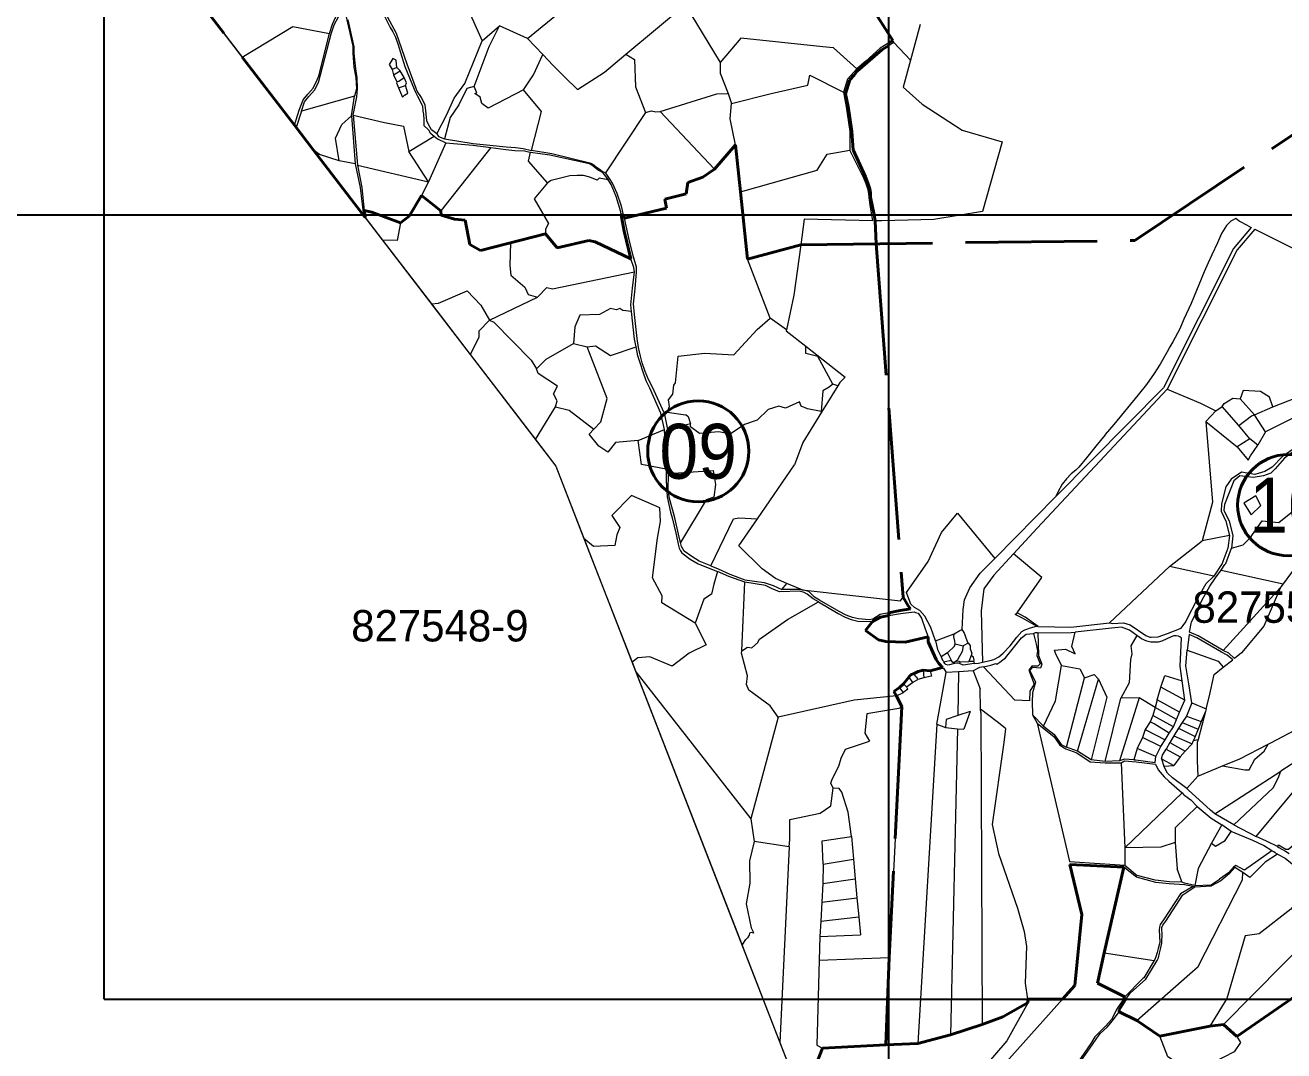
# Model space of a CAD drawing. Header units: metres. Extents: x 548568 to 557107, y 1817749 to 1829427.
# Drawn here: x 549899 to 551503, y 1823934 to 1825242 of the extents above; entities that cross this region are included whole.
import ezdxf
from ezdxf.enums import TextEntityAlignment as Align

# ---------------------------------------------------------------- set-up
doc = ezdxf.new("R2010")
doc.units = ezdxf.units.M
doc.header["$LTSCALE"] = 28
doc.linetypes.add('LONG_DASHED', pattern=[7.5, 6, -1.5])
for name, color, linetype, lineweight in [('10', 7, 'Continuous', 13), ('23', 7, 'Continuous', 13), ('31', 7, 'Continuous', 13), ('32', 7, 'Continuous', 13), ('34', 7, 'LONG_DASHED', 40), ('46', 7, 'Continuous', 13), ('54', 7, 'Continuous', 25), ('63', 7, 'Continuous', 40)]:
    doc.layers.add(name, color=color, linetype=linetype, lineweight=lineweight)
doc.layers.add('55', color=7, linetype='Continuous')

msp = doc.modelspace()

# ---------------------------------------------------------------- linework, layer by layer
at = {"layer": '10'}
for p, q in [((550050.08, 1825365.15), (550175.79, 1825201.13)), ((550664.77, 1825205.1), (550740.36, 1825267.8)), ((550740.36, 1825267.8), (550784.88, 1825194.47)), ((551005.01, 1825222.48), (550975.85, 1825268.41)), ((551005.01, 1825222.48), (550975.85, 1825268.41)), ((551039.74, 1825242.62), (551027.41, 1825197.38)), ((550539.27, 1825224.92), (550503.58, 1825241.18)), ((550559.11, 1825204.44), (550539.27, 1825224.92)), ((551006.24, 1825219.84), (551027.41, 1825197.38)), ((551027.41, 1825197.38), (551018.06, 1825163.06)), ((550372.77, 1825187.89), (550366.73, 1825185.45)), ((550366.73, 1825185.45), (550368.69, 1825178.45)), ((550368.69, 1825178.45), (550377.26, 1825183.67)), ((550368.69, 1825178.45), (550372.96, 1825169.59)), ((550377.26, 1825183.67), (550372.77, 1825187.89)), ((550382.27, 1825175.36), (550377.26, 1825183.67)), ((550375.05, 1825162), (550383.93, 1825165.17)), ((550474.97, 1825155.77), (550471.35, 1825163.6)), ((551018.06, 1825163.06), (551042.63, 1825141.35)), ((550319, 1825151.23), (550251.35, 1825132.34)), ((550795.32, 1825154.95), (550799.34, 1825142.08)), ((550689.61, 1825130.44), (550638.98, 1825053.82)), ((550708.5, 1825132.05), (550777.55, 1825058.25)), ((551042.63, 1825141.35), (551093.23, 1825108.08)), ((550244.48, 1825111.53), (550266.85, 1825082.35)), ((551093.23, 1825108.08), (551144.37, 1825093.31)), ((550274.11, 1825077.06), (550266.85, 1825082.35)), ((550266.85, 1825082.35), (550330.68, 1824999.08)), ((550435.41, 1825092.08), (550413.19, 1825042.13)), ((550777.55, 1825058.25), (550804.72, 1825089.36)), ((550777.55, 1825058.25), (550804.72, 1825089.36)), ((550804.72, 1825089.36), (550810.92, 1825029.32)), ((550804.72, 1825089.36), (550810.92, 1825029.32)), ((551144.37, 1825093.31), (551119.38, 1825004.28)), ((550299.43, 1825069.15), (550274.11, 1825077.06)), ((550319.85, 1825065.26), (550299.43, 1825069.15)), ((550322.81, 1825063.6), (550413.19, 1825042.13)), ((550413.19, 1825042.13), (550404.35, 1825024.87)), ((550429.05, 1825005.26), (550404.35, 1825024.87)), ((550819.78, 1824943.66), (550810.92, 1825029.32)), ((550819.78, 1824943.66), (550810.92, 1825029.32)), ((551119.38, 1825004.28), (551057.42, 1824994.1)), ((550332.53, 1824996.66), (550354.52, 1824967.97)), ((550990.83, 1824992.25), (550982.56, 1824992.43)), ((551057.42, 1824994.1), (550990.83, 1824992.25)), ((551457.96, 1824986.01), (551461.73, 1824984.14)), ((550517.87, 1824964.75), (550562.17, 1824975.72)), ((550517.87, 1824964.75), (550562.17, 1824975.72)), ((550354.52, 1824967.97), (550416.99, 1824886.47)), ((550887.71, 1824962.03), (550819.78, 1824943.66)), ((550887.71, 1824962.03), (550819.78, 1824943.66)), ((550887.71, 1824962.03), (550878.84, 1824897.73)), ((550848.63, 1824868.31), (550819.78, 1824943.66)), ((550490.98, 1824865.75), (550552.16, 1824895.1)), ((550416.99, 1824886.47), (550466.44, 1824821.97)), ((550869.43, 1824853.31), (550848.63, 1824868.31)), ((550869.22, 1824852.31), (550894.09, 1824832.77)), ((550598.05, 1824836.18), (550615.5, 1824832)), ((550894.09, 1824832.77), (550944.28, 1824793.34)), ((551358.04, 1824831.62), (551354.61, 1824825.55)), ((550466.44, 1824821.97), (550549.47, 1824713.64)), ((550934.88, 1824782.3), (550914.12, 1824748.45)), ((550934.88, 1824782.3), (550928.39, 1824784.32)), ((551466.02, 1824745.08), (551447.76, 1824765.61)), ((551489.57, 1824755.53), (551518.81, 1824766.78)), ((550549.47, 1824713.64), (550575.16, 1824755.39)), ((550713.59, 1824747.57), (550717.37, 1824748.69)), ((550913.65, 1824749.39), (550914.12, 1824748.45)), ((551416.68, 1824750.04), (551404.18, 1824736.47)), ((551416.68, 1824750.04), (551424.82, 1824755.95)), ((551445.98, 1824731.65), (551424.82, 1824755.95)), ((551524.33, 1824745.38), (551480.06, 1824723.46)), ((550747.15, 1824733.82), (550717.77, 1824726.53)), ((551404.18, 1824736.47), (551443.89, 1824704.2)), ((551460.25, 1824714.51), (551445.98, 1824731.65)), ((550549.47, 1824713.64), (550575.39, 1824679.83)), ((551460.25, 1824714.51), (551443.89, 1824704.2)), ((551470.32, 1824706.65), (551460.25, 1824714.51)), ((551480.06, 1824723.46), (551470.32, 1824706.65)), ((550575.39, 1824679.83), (550611.25, 1824587.56)), ((550832.47, 1824612.6), (550879.55, 1824681.48)), ((551232.26, 1824669.84), (551226.2, 1824663.66)), ((551238.21, 1824674.6), (551232.26, 1824669.84)), ((551221, 1824656.63), (551215.5, 1824646.46)), ((551226.2, 1824663.66), (551221, 1824656.63)), ((551215.5, 1824646.46), (551212.98, 1824640.87)), ((551067.16, 1824595.3), (551087.33, 1824619.74)), ((551087.33, 1824619.74), (551135.11, 1824562.04)), ((550611.25, 1824587.56), (550672.6, 1824429.69)), ((551357.65, 1824551.69), (551399.44, 1824584.3)), ((551434.3, 1824591.46), (551399.44, 1824584.3)), ((551281.06, 1824480.15), (551357.65, 1824551.69)), ((551413.98, 1824539.26), (551357.65, 1824551.69)), ((550870, 1824530.29), (550855.38, 1824536.67)), ((551423.48, 1824546.93), (551502.54, 1824529.88)), ((550863.74, 1824522.64), (550870, 1824530.29)), ((550887.18, 1824522.79), (550870, 1824530.29)), ((551425.93, 1824444.79), (551499.12, 1824524.94)), ((551074.85, 1824441.85), (551079.58, 1824432.45)), ((551084.66, 1824453.24), (551094.58, 1824450.52)), ((551100.86, 1824453.85), (551094.58, 1824450.52)), ((550672.6, 1824429.69), (550677.31, 1824417.59)), ((551090.91, 1824430.31), (551090.01, 1824427.97)), ((551090.91, 1824430.31), (551101.86, 1824430.52)), ((551104.75, 1824438.22), (551101.86, 1824430.52)), ((551414.78, 1824414.24), (551426.15, 1824423.27)), ((551426.15, 1824423.27), (551438.22, 1824432.84)), ((550677.31, 1824417.59), (550824.14, 1824229.92)), ((551018.51, 1824402.36), (551025.3, 1824410.67)), ((551018.51, 1824402.36), (551025.3, 1824410.67)), ((551025.3, 1824410.67), (551029.96, 1824404.07)), ((551044.39, 1824409.98), (551037.02, 1824407.52)), ((551052.63, 1824418.95), (551043.52, 1824419.68)), ((551052.63, 1824418.95), (551043.52, 1824419.68)), ((551043.52, 1824419.68), (551044.39, 1824409.98)), ((551052.63, 1824418.95), (551068.49, 1824422.97)), ((551052.63, 1824418.95), (551068.49, 1824422.97)), ((551061.02, 1824350.82), (551072.85, 1824416.63)), ((551088.61, 1824417.7), (551087.75, 1824361.62)), ((551226.25, 1824321.44), (551249.45, 1824409.92)), ((551240.6, 1824316.43), (551267.16, 1824408.03)), ((551009.51, 1824386.93), (551018.79, 1824391.3)), ((551013.69, 1824397.53), (551018.51, 1824402.36)), ((551013.69, 1824397.53), (551018.51, 1824402.36)), ((551018.79, 1824391.3), (551013.69, 1824397.53)), ((551018.51, 1824402.36), (551022.33, 1824398.26)), ((551377.19, 1824381.43), (551346.47, 1824397.87)), ((551009.51, 1824386.93), (551016.39, 1824373.02)), ((551009.51, 1824386.93), (551016.39, 1824373.02)), ((551275.89, 1824303.01), (551295.44, 1824384.05)), ((551318.83, 1824384.15), (551294.09, 1824303.88)), ((551318.83, 1824384.15), (551295.44, 1824384.05)), ((551339.31, 1824372.15), (551318.83, 1824384.15)), ((551386.23, 1824377.8), (551404.39, 1824370.28)), ((551016.39, 1824373.02), (551012.73, 1824370.87)), ((551103.77, 1824366.87), (551087.75, 1824361.62)), ((551103.77, 1824366.87), (551095.55, 1824344.22)), ((551117.06, 1824365.58), (551116.98, 1824370.13)), ((551117.06, 1824365.58), (551118.91, 1823968.04)), ((551336.39, 1824361.66), (551332.83, 1824353.69)), ((551339.31, 1824372.15), (551336.39, 1824361.66)), ((551362.81, 1824347.56), (551336.39, 1824361.66)), ((551366.72, 1824356.77), (551339.31, 1824372.15)), ((551379.21, 1824361.13), (551398.2, 1824354.15)), ((551403.5, 1824366.9), (551394.1, 1824331.27)), ((551403.5, 1824366.9), (551398.2, 1824354.15)), ((551404.39, 1824370.28), (551403.5, 1824366.9)), ((551061.02, 1824350.82), (551036.94, 1823943.87)), ((551087.49, 1824345.02), (551095.55, 1824344.22)), ((551326.78, 1824343.81), (551352.17, 1824330.6)), ((551369.28, 1824345.55), (551390.24, 1824335.03)), ((551373.68, 1824352.8), (551394.08, 1824344.56)), ((550969.41, 1824339.19), (550975.3, 1824329.22)), ((551346.78, 1824322.13), (551323.29, 1824333.59)), ((551358.1, 1824327.37), (551377.64, 1824316.38)), ((551363.2, 1824335.97), (551386.52, 1824325.75)), ((551386.52, 1824325.75), (551388.16, 1824330.03)), ((551390.24, 1824335.03), (551388.16, 1824330.03)), ((551388.16, 1824330.03), (551394.1, 1824331.27)), ((551394.1, 1824331.27), (551393.08, 1824327.39)), ((551393.08, 1824327.39), (551393.08, 1824304.07)), ((551561.55, 1824331.28), (551499.64, 1824290.94)), ((551340.17, 1824309.73), (551316.42, 1824319.79)), ((551353.41, 1824318.77), (551371.16, 1824309.22)), ((551377.64, 1824316.38), (551371.16, 1824309.22)), ((551386.52, 1824325.75), (551377.64, 1824316.38)), ((551468.07, 1824207.48), (551557.19, 1824315.08)), ((551296.18, 1824301.36), (551300.87, 1824193.3)), ((551347.3, 1824306.53), (551363.03, 1824298.01)), ((551350.3, 1824297.2), (551363.03, 1824298.01)), ((551371.16, 1824309.22), (551363.03, 1824298.01)), ((551393.08, 1824304.07), (551393.71, 1824284.43)), ((551393.71, 1824284.43), (551425.18, 1824297.52)), ((551379.64, 1824268.57), (551393.71, 1824284.43)), ((551415.66, 1824236.32), (551499.64, 1824290.94)), ((551373.79, 1824263.44), (551300.87, 1824193.3)), ((551424.48, 1824222.26), (551411.13, 1824199.28)), ((550872.74, 1824194.56), (550828.48, 1824201.11)), ((550952.18, 1824207.68), (550954.85, 1824178.5)), ((551365.01, 1824199.88), (551367.61, 1824166.31)), ((551411.13, 1824199.28), (551394.22, 1824166.99)), ((550872.74, 1824194.56), (550861.05, 1823944.8)), ((551300.87, 1824193.3), (551300.6, 1824170.93)), ((550916.04, 1824172.37), (550915.85, 1824147.64)), ((550916.04, 1824172.37), (550954.85, 1824178.5)), ((550954.85, 1824178.5), (550957.11, 1824153.81)), ((551299.31, 1824168.5), (551265.7, 1824020.79)), ((551299.31, 1824168.5), (551274.41, 1824059.08)), ((550915.85, 1824147.64), (550957.11, 1824153.81)), ((550915.85, 1824147.64), (550914.56, 1824123.67)), ((550914.56, 1824123.67), (550913.27, 1824099.7)), ((550914.56, 1824123.67), (550959.35, 1824129.41)), ((550913.27, 1824099.7), (550961.56, 1824105.21)), ((550913.27, 1824099.7), (550912.21, 1824080.09)), ((550812.83, 1824068.87), (550817.71, 1824076.44)), ((550912.21, 1824080.09), (550963.65, 1824082.34)), ((551274.41, 1824059.08), (551265.7, 1824020.79)), ((551274.41, 1824059.08), (551338.29, 1824049.46)), ((551265.7, 1824020.79), (551300.94, 1824003.03)), ((551265.7, 1824020.79), (551300.94, 1824003.03)), ((551157.44, 1823984.76), (551177.42, 1823996.1)), ((551157.44, 1823984.76), (551177.42, 1823996.1)), ((551145.07, 1823977.74), (551157.44, 1823984.76)), ((551293.33, 1823983.92), (551315.97, 1823972.83)), ((551293.33, 1823983.92), (551315.97, 1823972.83)), ((551078.53, 1823954.78), (551118.91, 1823968.04)), ((551118.91, 1823968.04), (551119.04, 1823968.09)), ((551119.04, 1823968.09), (551119.08, 1823968.1)), ((551315.97, 1823972.83), (551345.19, 1823953.2)), ((551315.97, 1823972.83), (551345.19, 1823953.2)), ((551036.94, 1823943.87), (551078.53, 1823954.78)), ((550915.61, 1823937.78), (550996.1, 1823941.82))]:
    msp.add_line(p, q, dxfattribs=at)
for points in [[(550425.73, 1825347.39), (550431, 1825284.43), (550449.21, 1825271.97), (550462.37, 1825268.21), (550462.73, 1825263.48), (550481.77, 1825221.82)], [(550539.27, 1825224.92), (550583.7, 1825260.83), (550579.81, 1825267.29), (550591.86, 1825318.98), (550617.27, 1825334.27)], [(550175.79, 1825201.13), (550240.47, 1825240.29), (550286.97, 1825231.38)], [(550959.24, 1825186.25), (550929.34, 1825213.06), (550915.87, 1825214.31), (550811.1, 1825225.24), (550784.88, 1825194.47)], [(550175.79, 1825201.13), (550194.87, 1825176.25), (550242.24, 1825114.46)], [(550372.77, 1825187.89), (550371.92, 1825197.46), (550367.64, 1825199.22), (550363.06, 1825191.78), (550366.73, 1825185.45)], [(550534.15, 1825159.27), (550547.12, 1825178.69), (550559.11, 1825204.44)], [(550559.11, 1825204.44), (550572.05, 1825190.28), (550587.07, 1825175.67), (550603.03, 1825160.08), (550637.54, 1825181.99), (550664.77, 1825205.1)], [(550664.77, 1825205.1), (550675.97, 1825198.12), (550677.25, 1825163.4), (550689.61, 1825130.44)], [(550784.88, 1825194.47), (550784.84, 1825180.6), (550795.32, 1825154.95)], [(550799.34, 1825142.08), (550850.08, 1825154.94), (550896.58, 1825165.42), (550899.05, 1825178.15), (550942.36, 1825156.41)], [(550372.96, 1825169.59), (550372.34, 1825168.24), (550375.05, 1825162)], [(550372.96, 1825169.59), (550375.48, 1825170.5), (550382.27, 1825175.36)], [(550375.05, 1825162), (550380.13, 1825150.11), (550382.75, 1825152.62), (550386.99, 1825155.29), (550383.93, 1825165.17)], [(550383.93, 1825165.17), (550385.28, 1825168.27), (550382.27, 1825175.36)], [(550534.15, 1825159.27), (550489.46, 1825136.17), (550481.34, 1825142.22), (550478.99, 1825149.9), (550472.13, 1825154.79), (550474.97, 1825155.77)], [(550544.66, 1825082.28), (550557.04, 1825131.63), (550534.15, 1825159.27)], [(550708.5, 1825132.05), (550780.78, 1825154.4), (550795.32, 1825154.95)], [(550689.61, 1825130.44), (550697.54, 1825132.48), (550703.01, 1825131.44), (550708.5, 1825132.05)], [(550804.72, 1825089.36), (550797.7, 1825122.49), (550799.34, 1825142.08)], [(550299.43, 1825069.15), (550294.84, 1825097.69), (550302.83, 1825115.1), (550314.97, 1825126.3)], [(550317.39, 1825127.09), (550357.09, 1825117.82), (550381.49, 1825113.12), (550388.23, 1825080.79)], [(550413.19, 1825042.13), (550388.23, 1825080.79), (550420.43, 1825100.56)], [(550492.51, 1825086.13), (550429.05, 1825005.26), (550404.35, 1825024.87)], [(550810.92, 1825029.32), (550908.45, 1825057.19), (550921.49, 1825077.51), (550950.41, 1825082.68)], [(550564.93, 1825040.86), (550540.67, 1825068.59), (550543.08, 1825080.13)], [(550642.28, 1825044.84), (550630.85, 1825046.93), (550628.12, 1825044.34), (550619.05, 1825048.23), (550610.58, 1825050.28), (550602.84, 1825050.37), (550593.23, 1825049.68), (550569.58, 1825043.76), (550564.93, 1825040.86)], [(550662.9, 1824995.97), (550716.54, 1825008.61), (550714.24, 1825020.14), (550741.61, 1825026.89), (550743.55, 1825041.18), (550762.77, 1825048.1), (550777.55, 1825058.25)], [(550662.9, 1824995.97), (550716.54, 1825008.61), (550714.24, 1825020.14), (550741.61, 1825026.89), (550743.55, 1825041.18), (550762.77, 1825048.1), (550777.55, 1825058.25)], [(550564.93, 1825040.86), (550547.93, 1825020.46), (550566.22, 1824988.86), (550562.42, 1824981.98), (550562.17, 1824975.72)], [(550377.42, 1824989.87), (550388.41, 1824998.32), (550404.35, 1825024.87)], [(550377.42, 1824989.87), (550388.41, 1824998.32), (550404.35, 1825024.87)], [(550331.41, 1825005.48), (550340.83, 1825003.64), (550377.42, 1824989.87)], [(550331.41, 1825005.48), (550340.83, 1825003.64), (550377.42, 1824989.87)], [(550517.87, 1824964.75), (550479.53, 1824954.78), (550465.99, 1824962.45), (550459.85, 1824993.29), (550446.15, 1824994.39), (550429.19, 1824999.55), (550429.05, 1825005.26)], [(550517.87, 1824964.75), (550479.53, 1824954.78), (550465.99, 1824962.45), (550459.85, 1824993.29), (550446.15, 1824994.39), (550429.19, 1824999.55), (550429.05, 1825005.26)], [(550377.42, 1824989.87), (550373.48, 1824967.43), (550354.52, 1824967.97)], [(550979.76, 1824992.5), (550892.18, 1824994.44), (550887.71, 1824962.03)], [(551442.43, 1824995.37), (551435.7, 1824992.24), (551430.22, 1824986.62), (551424.14, 1824976.47), (551418.83, 1824964.47), (551411.67, 1824949.2), (551407.15, 1824938.82), (551402.05, 1824927.39), (551385.22, 1824887.11), (551376.08, 1824867.17), (551370.84, 1824854.61), (551361.72, 1824838.15), (551358.04, 1824831.62)], [(551457.96, 1824986.01), (551446.68, 1824992.24), (551442.43, 1824995.37)], [(551466.32, 1824981.86), (551524.21, 1824953.12), (551546.2, 1824986.99)], [(550562.17, 1824975.72), (550577.08, 1824957.95), (550617.38, 1824967.49), (550625.57, 1824965.63), (550671.25, 1824944.14)], [(550562.17, 1824975.72), (550577.08, 1824957.95), (550617.38, 1824967.49), (550625.57, 1824965.63), (550671.25, 1824944.14)], [(550517.87, 1824964.75), (550516.94, 1824935.69), (550518.02, 1824923.2), (550536.2, 1824907.93), (550540.07, 1824898.61), (550552.16, 1824895.1)], [(550552.16, 1824895.1), (550564.22, 1824907.65), (550571.45, 1824905.9), (550675.58, 1824927.3)], [(550416.99, 1824886.47), (550425.85, 1824887.47), (550462.46, 1824903.37), (550479.91, 1824885.01), (550490.98, 1824865.75)], [(550878.84, 1824897.73), (550869.43, 1824853.31), (550869.22, 1824852.31)], [(550672.13, 1824876.85), (550661.07, 1824878.31), (550656.97, 1824880.71), (550652.85, 1824879.14), (550645.11, 1824880.87), (550631.17, 1824873.17), (550606.04, 1824872.12), (550599.67, 1824857.22), (550598.05, 1824836.18)], [(550490.98, 1824865.75), (550477.42, 1824851.67), (550477.44, 1824843.64), (550466.44, 1824821.97)], [(550490.98, 1824865.75), (550496.45, 1824863.28), (550544.28, 1824814.98), (550550.71, 1824803.99)], [(550717.37, 1824748.69), (550720.32, 1824755.71), (550719.27, 1824764.05), (550724.62, 1824771.32), (550725.91, 1824783.14), (550727.91, 1824785.83), (550731.62, 1824820.08), (550765.47, 1824823.62), (550802.6, 1824821.55), (550831.94, 1824853.89), (550848.63, 1824868.31)], [(550550.71, 1824803.99), (550563.18, 1824816.12), (550598.05, 1824836.18)], [(550615.5, 1824832), (550626.21, 1824833.11), (550645.21, 1824820.81), (550677.86, 1824831.97)], [(550623.8, 1824726.88), (550632.88, 1824736.35), (550641.02, 1824765.89), (550615.5, 1824832)], [(550928.39, 1824784.32), (550909.6, 1824819.58), (550894.02, 1824823.46), (550894.09, 1824832.77)], [(551354.61, 1824825.55), (551345.9, 1824809.8), (551338.24, 1824797.67), (551328.42, 1824783.76), (551317.68, 1824770.59), (551286.65, 1824732.86), (551275.75, 1824720.08)], [(550575.16, 1824755.39), (550577.35, 1824763.09), (550572.43, 1824771.76), (550577.71, 1824781.5), (550553.16, 1824797.68), (550550.71, 1824803.99)], [(550944.28, 1824793.34), (550937.29, 1824786.23), (550934.88, 1824782.3)], [(550928.39, 1824784.32), (550923.89, 1824780.4), (550915.78, 1824775.92), (550913.65, 1824749.39)], [(551354.68, 1824777.87), (551397.27, 1824759.84), (551416.68, 1824750.04)], [(551489.57, 1824755.53), (551484.93, 1824767.64), (551473.52, 1824775.08), (551451.45, 1824776.12), (551447.76, 1824765.61)], [(550913.65, 1824749.39), (550896.19, 1824752.99), (550888.4, 1824756.34), (550885.94, 1824761.6), (550868.14, 1824753.65), (550859.6, 1824756), (550846.1, 1824752.11), (550832.25, 1824738.5), (550815.94, 1824732.87), (550797.9, 1824720.59), (550783.2, 1824723.41), (550758.7, 1824721.38), (550747.17, 1824729.79), (550747.15, 1824733.82)], [(551424.82, 1824755.95), (551427.21, 1824759.67), (551438.37, 1824766.26), (551447.76, 1824765.61)], [(550575.16, 1824755.39), (550592.46, 1824751.02), (550623.8, 1824726.88)], [(550717.37, 1824748.69), (550740.58, 1824744.96), (550741.58, 1824745.09), (550744.09, 1824742.92), (550747.15, 1824733.82)], [(550914.12, 1824748.45), (550890.5, 1824709.94), (550879.55, 1824681.48)], [(551445.98, 1824731.65), (551462.13, 1824743.68), (551466.02, 1824745.08)], [(551480.06, 1824723.46), (551466.02, 1824745.08), (551489.57, 1824755.53)], [(551404.18, 1824736.47), (551412.31, 1824633.75), (551399.44, 1824584.3)], [(550680.6, 1824712.28), (550651.71, 1824709.88), (550641.78, 1824697.62), (550630.13, 1824705.15), (550618.1, 1824720.63), (550623.8, 1824726.88)], [(550716.21, 1824675.98), (550684.9, 1824681.77), (550680.6, 1824712.28), (550713.9, 1824726.62)], [(551275.75, 1824720.08), (551275.49, 1824719.78), (551263.81, 1824705.1), (551251.73, 1824690.25), (551242.09, 1824678.45), (551238.21, 1824674.6)], [(551443.89, 1824704.2), (551457.81, 1824687.31), (551460.93, 1824693.02), (551470.32, 1824706.65)], [(550719.08, 1824670.21), (550775.84, 1824674.02), (550778.92, 1824656.53), (550776.77, 1824640.22), (550767.21, 1824636.77), (550734.34, 1824582.22)], [(550752.98, 1824479.69), (550710.81, 1824505.41), (550711.12, 1824514.53), (550698.59, 1824537.13), (550705.25, 1824588.03), (550708.88, 1824608.99), (550708.16, 1824626.69), (550672.11, 1824642.1), (550646.95, 1824616.6), (550657.04, 1824601.41), (550653.25, 1824592.16), (550650.71, 1824578.53), (550623.41, 1824577.36), (550611.25, 1824587.56)], [(551436.58, 1824575.28), (551451.75, 1824579.26), (551460.43, 1824588.18), (551475.71, 1824610.09), (551497.12, 1824607.75), (551520.95, 1824626.81), (551538.76, 1824622.63), (551606.6, 1824618.49)], [(551606.6, 1824618.49), (551563.26, 1824590.99), (551523.92, 1824558.41), (551502.54, 1824529.88)], [(550773.06, 1824552.58), (550801.86, 1824612.72), (550808.91, 1824613.98), (550832.47, 1824612.6)], [(550855.38, 1824536.67), (550838.69, 1824549.01), (550808.89, 1824578.1), (550832.47, 1824612.6)], [(551022.49, 1824518.72), (551049.99, 1824558.07), (551067.16, 1824595.3)], [(551163.42, 1824492.92), (551195.13, 1824537.61), (551159.02, 1824568.02)], [(550781.51, 1824545.34), (550776.81, 1824529.19), (550773.91, 1824516.49), (550764.21, 1824510.16), (550752.98, 1824479.69)], [(550858.81, 1824359.63), (550848.6, 1824374.33), (550821.64, 1824394.07), (550818.44, 1824401.25), (550819.64, 1824412.57), (550812.14, 1824441.4), (550812.55, 1824444.46), (550816.41, 1824531.96)], [(550889.65, 1824521.93), (551015, 1824508), (551018.3, 1824512.73)], [(551499.12, 1824524.94), (551477.79, 1824475.59), (551449.3, 1824441.64), (551440.41, 1824434.58)], [(551502.54, 1824529.88), (551499.5, 1824525.82), (551499.12, 1824524.94)], [(550812.55, 1824444.46), (550820.01, 1824448.91), (550825.41, 1824448.21), (550832.35, 1824454.32), (550835.26, 1824459.08), (550870.85, 1824484.36), (550910.44, 1824506.67)], [(550752.98, 1824479.69), (550767.12, 1824451.99), (550745.45, 1824441.41), (550723.94, 1824424.9), (550695.2, 1824436.53), (550679.88, 1824435.34), (550672.6, 1824429.69)], [(551050.26, 1824462.22), (551020.89, 1824455.3), (550995.99, 1824456.31), (550986.97, 1824458.1), (550983.28, 1824460.93), (550970.3, 1824470.11), (550979.05, 1824481.69)], [(551050.26, 1824462.22), (551020.89, 1824455.3), (550995.99, 1824456.31), (550986.97, 1824458.1), (550983.28, 1824460.93), (550970.3, 1824470.11), (550979.05, 1824481.69)], [(551083.3, 1824465.92), (551090.33, 1824470.11), (551093.24, 1824471.6)], [(551220.01, 1824425.68), (551212.39, 1824441.28), (551211.31, 1824445.1), (551225.32, 1824446.5), (551237.48, 1824440.32), (551233.26, 1824449.92), (551237.49, 1824468.13)], [(551316.03, 1824463.84), (551308.48, 1824450.64), (551309.67, 1824440.29), (551308, 1824433.39), (551306.4, 1824403.62), (551295.44, 1824384.05)], [(551094.58, 1824450.52), (551093.48, 1824443.25), (551087.37, 1824432.86), (551086.3, 1824431.44)], [(551380.02, 1824444.95), (551419.69, 1824430.98), (551426.15, 1824423.27)], [(551079.58, 1824432.45), (551077.8, 1824431.48), (551070.02, 1824430)], [(551086.3, 1824431.44), (551083.45, 1824429.38), (551081.55, 1824429.48), (551079.58, 1824432.45)], [(551086.3, 1824431.44), (551089.36, 1824431.16), (551090.91, 1824430.31)], [(551196.88, 1824348.25), (551212.19, 1824380.58), (551220.01, 1824425.68)], [(551220.01, 1824425.68), (551243.36, 1824421.2), (551249.45, 1824409.92)], [(550677.31, 1824417.59), (550812.83, 1824068.87), (550814.54, 1824064.48)], [(551022.33, 1824398.26), (551029.96, 1824404.07), (551037.02, 1824407.52)], [(551032.39, 1824415.33), (551027.77, 1824413.8), (551025.3, 1824410.67)], [(551032.39, 1824415.33), (551027.77, 1824413.8), (551025.3, 1824410.67)], [(551032.39, 1824415.33), (551037.46, 1824418.08), (551043.52, 1824419.68)], [(551032.39, 1824415.33), (551037.46, 1824418.08), (551043.52, 1824419.68)], [(551037.02, 1824407.52), (551036.04, 1824409.67), (551033.86, 1824411.38), (551032.39, 1824415.33)], [(551052.63, 1824418.95), (551054.17, 1824411.87), (551044.39, 1824409.98)], [(551249.45, 1824409.92), (551261.79, 1824414.12), (551267.16, 1824408.03)], [(551267.16, 1824408.03), (551277.61, 1824385.38), (551257.74, 1824305.14)], [(551341.99, 1824381.78), (551346.47, 1824397.87), (551351.7, 1824412.77), (551373.84, 1824405.82)], [(551404.39, 1824370.28), (551408.35, 1824385.29), (551414.78, 1824414.24)], [(551009.51, 1824386.93), (551006.45, 1824392.59), (551013.69, 1824397.53)], [(551009.51, 1824386.93), (551006.45, 1824392.59), (551013.69, 1824397.53)], [(551022.33, 1824398.26), (551023.94, 1824395.74), (551022.91, 1824394.47), (551018.79, 1824391.3)], [(551009.51, 1824386.93), (550955.66, 1824381.42), (550858.81, 1824359.63)], [(551370.63, 1824365.97), (551341.99, 1824381.78), (551339.31, 1824372.15)], [(551483.43, 1824325.21), (551486.93, 1824327), (551525.58, 1824347.26), (551585.5, 1824389.19)], [(550858.81, 1824359.63), (550824.14, 1824229.92), (550828.48, 1824201.11)], [(551012.73, 1824370.87), (550972, 1824363.95), (550969.41, 1824339.19)], [(551016.39, 1824373.02), (551000.43, 1824053.47), (550996.1, 1823941.82)], [(551016.39, 1824373.02), (551000.43, 1824053.47), (550996.1, 1823941.82), (551036.94, 1823943.87)], [(551087.75, 1824361.62), (551073.02, 1824356.79), (551072.01, 1824346.56)], [(551061.02, 1824350.82), (551072.01, 1824346.56), (551087.49, 1824345.02), (551078.53, 1823954.78)], [(551332.83, 1824353.69), (551326.78, 1824343.81), (551323.29, 1824333.59), (551316.42, 1824319.79), (551312.15, 1824305.17)], [(551357.32, 1824339.16), (551338.24, 1824351), (551332.83, 1824353.69)], [(551398.2, 1824354.15), (551394.08, 1824344.56), (551390.24, 1824335.03)], [(550928.81, 1824269.33), (550926.1, 1824275.69), (550927.83, 1824280.6), (550936.32, 1824297.12), (550939.03, 1824307.48), (550944.66, 1824318.95), (550975.3, 1824329.22)], [(551425.18, 1824297.52), (551453.86, 1824292.39), (551459.13, 1824292.45), (551466.45, 1824306.28), (551478.5, 1824316.31), (551483.43, 1824325.21)], [(551425.18, 1824297.52), (551447.36, 1824306.74), (551483.43, 1824325.21)], [(551439.69, 1824222.5), (551489.7, 1824269.47), (551496.26, 1824281.93), (551499.64, 1824290.94)], [(550872.74, 1824194.56), (550873.92, 1824203.57), (550873.95, 1824229.16), (550912.55, 1824237.32), (550926.05, 1824246.75), (550928.81, 1824269.33)], [(550952.18, 1824207.68), (550947.99, 1824238.61), (550940.2, 1824264.19), (550936.67, 1824268.68), (550928.81, 1824269.33)], [(551392.73, 1824245.9), (551364.81, 1824218.78), (551365.01, 1824199.88)], [(550828.48, 1824201.11), (550822.5, 1824176.46), (550822.7, 1824148.25), (550818.24, 1824121.82), (550824.53, 1824090.95), (550827.14, 1824086.15), (550827.57, 1824084.55), (550824.67, 1824085.15), (550822.43, 1824084.45), (550821.82, 1824081.61), (550819.95, 1824078.39), (550817.71, 1824076.44)], [(550916.04, 1824172.37), (550915.02, 1824202.09), (550952.18, 1824207.68)], [(551365.01, 1824199.88), (551346.65, 1824193.95), (551300.87, 1824193.3)], [(551411.13, 1824199.28), (551416.28, 1824195.17), (551428.81, 1824202.55), (551436.37, 1824213.78)], [(550957.11, 1824153.81), (550959.35, 1824129.41), (550961.56, 1824105.21), (550963.65, 1824082.34)], [(551315.97, 1823972.83), (551394.42, 1824041.95), (551450.66, 1824152.29), (551451.25, 1824161.57)], [(551541.66, 1824150.12), (551512.44, 1824114.98), (551471.77, 1824083.5), (551454.04, 1824080.75), (551430.81, 1824001.26), (551409.13, 1823965.71)], [(551426.47, 1823968.09), (551541.11, 1824083.91), (551572.92, 1824119.76)], [(550912.21, 1824080.09), (550911.3, 1824050.1), (551000.43, 1824053.47)], [(550814.54, 1824064.48), (550861.05, 1823944.8), (550886.45, 1823879.44)], [(550911.3, 1824050.1), (550907.99, 1823941.67), (550915.61, 1823937.78)], [(551549.99, 1824001.97), (551519.31, 1824004.84), (551443.58, 1823952.59)], [(551549.99, 1824001.97), (551519.31, 1824004.84), (551443.58, 1823952.59)], [(550915.61, 1823937.78), (550996.1, 1823941.82), (551036.94, 1823943.87), (551078.53, 1823954.78), (551118.91, 1823968.04), (551145.07, 1823977.74)], [(551119.08, 1823968.1), (551145.07, 1823977.74), (551157.44, 1823984.76)], [(551443.58, 1823952.59), (551426.47, 1823968.09), (551409.13, 1823965.71), (551345.19, 1823953.2)], [(551443.58, 1823952.59), (551426.47, 1823968.09), (551409.13, 1823965.71), (551345.19, 1823953.2)], [(551387.34, 1823905.88), (551355.7, 1823926.51), (551345.19, 1823953.2)], [(551443.58, 1823952.59), (551448.04, 1823945.02), (551440.21, 1823932.9), (551387.34, 1823905.88)], [(550915.61, 1823937.78), (550895.71, 1823887.99), (550890.16, 1823888.84), (550886.45, 1823879.44)], [(550915.61, 1823937.78), (550895.71, 1823887.99), (550890.16, 1823888.84), (550886.45, 1823879.44)]]:
    msp.add_lwpolyline(points, dxfattribs=at)
at = {"layer": '23'}
for p, q in [((551000, 1825219.35), (551005.01, 1825222.48)), ((550314.97, 1825126.3), (550319, 1825151.23)), ((550251.35, 1825132.34), (550244.48, 1825111.53)), ((550314.97, 1825126.3), (550319.85, 1825065.26)), ((550317.39, 1825127.09), (550322.81, 1825063.6)), ((550329.49, 1825006.55), (550330.53, 1825000)), ((550331.41, 1825005.48), (550332.11, 1825000)), ((550330.53, 1825000), (550330.68, 1824999.08)), ((550332.11, 1825000), (550332.53, 1824996.66)), ((550662.9, 1824995.97), (550661.97, 1825000)), ((550662.9, 1824995.97), (550661.97, 1825000)), ((550979.76, 1824992.5), (550978.31, 1825000)), ((550981.13, 1825000), (550982.56, 1824992.43)), ((550981.13, 1825000), (550982.56, 1824992.43)), ((550713.59, 1824747.57), (550717.77, 1824726.53)), ((550887.02, 1824522.57), (550863.74, 1824522.64)), ((550887.02, 1824522.57), (550887.18, 1824522.79)), ((550889, 1824522), (550887.18, 1824522.79)), ((550889, 1824522), (550889.65, 1824521.93)), ((551196.88, 1824348.25), (551183.03, 1824362.67)), ((551362.03, 1824346.25), (551362.81, 1824347.56)), ((551240.6, 1824316.43), (551226.25, 1824321.44)), ((551257.74, 1824305.14), (551240.6, 1824316.43)), ((551340.17, 1824309.73), (551346.78, 1824322.13)), ((551275.89, 1824303.01), (551257.74, 1824305.14)), ((551294.09, 1824303.88), (551275.89, 1824303.01)), ((551347.3, 1824306.53), (551350.3, 1824297.2)), ((551439.69, 1824222.5), (551415.66, 1824236.32)), ((551436.37, 1824213.78), (551424.48, 1824222.26)), ((551439.69, 1824222.5), (551468.07, 1824207.48)), ((551374.5, 1824133.07), (551390, 1824143.34)), ((551298.85, 1824000), (551300.94, 1824003.03)), ((551298.85, 1824000), (551300.94, 1824003.03))]:
    msp.add_line(p, q, dxfattribs=at)
for points in [[(550286.97, 1825231.38), (550290.85, 1825243.3), (550295.11, 1825252.52), (550299.02, 1825260), (550301.48, 1825267.39), (550300.76, 1825270.77), (550295.08, 1825291.28)], [(550251.35, 1825132.34), (550255.14, 1825144.17), (550260.66, 1825151.08), (550267.85, 1825158.91), (550273.22, 1825169), (550289.23, 1825230.87), (550293.06, 1825242.52), (550298.43, 1825252.62), (550304.14, 1825261.55), (550308, 1825254.4), (550316.63, 1825215.15), (550316.79, 1825206.3), (550318.1, 1825188.2), (550320.46, 1825175.12), (550321.29, 1825160.66), (550319, 1825151.23)], [(550317.39, 1825127.09), (550321.94, 1825150.71), (550322.89, 1825160.64), (550322.28, 1825174.57), (550320.67, 1825186.39), (550318.36, 1825205.87), (550318.54, 1825214.23), (550310.91, 1825248.67)], [(550356.15, 1825254.96), (550364.39, 1825238.8), (550367.89, 1825233.59), (550371.22, 1825226.63), (550374.66, 1825216.78), (550377.56, 1825206.87), (550383.23, 1825189.36), (550395.16, 1825160.34), (550396.32, 1825157.43), (550399.07, 1825151.42), (550405.78, 1825138.96), (550406.16, 1825132.31), (550406.67, 1825128.65), (550407.28, 1825121.17), (550407.22, 1825114.17), (550413.09, 1825108.3), (550415.46, 1825104.74), (550420.43, 1825100.56)], [(550423.66, 1825103.22), (550416.85, 1825108.38), (550413.58, 1825114.21), (550411.22, 1825120.03), (550410.01, 1825133.06), (550408.82, 1825139.73), (550404.15, 1825149.58), (550398.71, 1825157.85), (550397.68, 1825161.32), (550386.02, 1825192.39), (550372.52, 1825231.23), (550358.57, 1825257.33)], [(550242.24, 1825114.46), (550248.47, 1825133.48), (550253.68, 1825146.77), (550259.47, 1825154.14), (550266.17, 1825161.56), (550271.22, 1825172.37), (550273.33, 1825177.45), (550286.97, 1825231.38)], [(551000, 1825219.35), (550988.82, 1825212.38), (550970.83, 1825196.17), (550959.24, 1825186.25)], [(551000, 1825215.92), (550991.19, 1825210.38), (550972.26, 1825194.24), (550959.79, 1825183.05)], [(551000, 1825215.92), (550991.19, 1825210.38), (550972.26, 1825194.24), (550959.79, 1825183.05)], [(551000, 1825219.35), (551005.01, 1825222.48), (551006.24, 1825219.84), (551000, 1825215.92)], [(550959.24, 1825186.25), (550947.46, 1825173.14), (550942.36, 1825156.41)], [(550981.13, 1825000), (550979.11, 1825010.67), (550976.74, 1825022.48), (550976.77, 1825027.91), (550975.63, 1825033.27), (550973.12, 1825040.78), (550970.13, 1825048.49), (550964, 1825061.42), (550954.5, 1825083.14), (550952.89, 1825106.39), (550948.03, 1825138.3), (550944.71, 1825154.37), (550950.21, 1825172.11), (550955.82, 1825178.05), (550959.79, 1825183.05)], [(550981.13, 1825000), (550979.11, 1825010.67), (550976.74, 1825022.48), (550976.77, 1825027.91), (550975.63, 1825033.27), (550973.12, 1825040.78), (550970.13, 1825048.49), (550964, 1825061.42), (550954.5, 1825083.14), (550952.89, 1825106.39), (550948.03, 1825138.3), (550944.71, 1825154.37), (550950.21, 1825172.11), (550955.82, 1825178.05), (550959.79, 1825183.05)], [(550942.36, 1825156.41), (550945.5, 1825137.71), (550950.33, 1825106.3), (550950.41, 1825082.68)], [(550420.43, 1825100.56), (550424.57, 1825097.09), (550435.41, 1825092.08)], [(550433.62, 1825096.99), (550470.06, 1825091.25), (550491.27, 1825089.07), (550512.15, 1825086.83), (550524.01, 1825085.84), (550533.87, 1825084.62), (550544.66, 1825082.28)], [(550435.41, 1825092.08), (550469.63, 1825088.95), (550492.51, 1825086.13)], [(550492.51, 1825086.13), (550511.64, 1825083.54), (550523.3, 1825082.03), (550535.68, 1825081.55), (550542.29, 1825080.16), (550543.08, 1825080.13)], [(550638.98, 1825053.82), (550634.69, 1825055.38), (550630.85, 1825058.15), (550626.9, 1825060.85), (550624.19, 1825063.22), (550620.64, 1825065.63), (550570.36, 1825077.98), (550544.66, 1825082.28)], [(550978.31, 1825000), (550976.38, 1825009.94), (550974.85, 1825022.36), (550974.38, 1825027.19), (550973.42, 1825032.09), (550971.05, 1825039.45), (550967.91, 1825046.91), (550961.5, 1825059.62), (550950.41, 1825082.68)], [(550319.85, 1825065.26), (550326.3, 1825034.95), (550329.49, 1825006.55)], [(550543.08, 1825080.13), (550568.08, 1825076.65), (550616.24, 1825065.79), (550619.19, 1825064.97), (550623.1, 1825062.37)], [(550322.81, 1825063.6), (550328.09, 1825034.78), (550330.58, 1825013.66), (550331.41, 1825005.48)], [(550623.1, 1825062.37), (550625.73, 1825060.4), (550629.73, 1825057.01), (550634.38, 1825054.34), (550642.28, 1825044.84)], [(550661.97, 1825000), (550659.35, 1825011.31), (550653.89, 1825027.48), (550647.57, 1825040.5), (550643.91, 1825046.58), (550640.39, 1825051.45), (550638.98, 1825053.82)], [(550658.97, 1825000), (550658.33, 1825003.8), (550652.28, 1825023.52), (550645.93, 1825038.73), (550642.28, 1825044.84)], [(550331.41, 1825005.48), (550332.11, 1825000), (550332.53, 1824996.66)], [(550658.97, 1825000), (550662.41, 1824979.4), (550671.25, 1824944.14)], [(550658.97, 1825000), (550662.41, 1824979.4), (550671.25, 1824944.14)], [(550713.59, 1824747.57), (550698.56, 1824780.26), (550693.74, 1824790.39), (550691.49, 1824795.3), (550689.36, 1824800.48), (550685.76, 1824811.45), (550683.25, 1824819.92), (550680.98, 1824830.96), (550679.2, 1824842.27), (550675.93, 1824873.02), (550674.61, 1824886.65), (550676.81, 1824905.83), (550678.53, 1824927.04), (550678.14, 1824933.37), (550674.4, 1824946.35), (550669.25, 1824966.49), (550662.9, 1824995.97)], [(550675.58, 1824927.3), (550674.88, 1824932.99), (550671.25, 1824944.14)], [(550671.01, 1824885.28), (550673.38, 1824906.6), (550675.58, 1824927.3)], [(550672.13, 1824876.85), (550671.54, 1824881.1), (550671.01, 1824885.28)], [(550677.86, 1824831.97), (550675.65, 1824841.78), (550672.13, 1824876.85)], [(550713.9, 1824726.62), (550709.37, 1824747.45), (550695.17, 1824779.07), (550690.76, 1824788.54), (550686.5, 1824800.82), (550683.36, 1824810.26), (550680.12, 1824820.5), (550677.86, 1824831.97)], [(550716.21, 1824675.98), (550716.31, 1824680.69), (550715.66, 1824693.42), (550713.9, 1824726.62)], [(550719.08, 1824670.21), (550719.31, 1824680.59), (550718.45, 1824693.18), (550717.77, 1824726.53)], [(551545.81, 1824721.72), (551511.17, 1824698.55), (551501.86, 1824691.87), (551488.69, 1824678.35), (551479.24, 1824672.75), (551466.58, 1824668.86), (551449.65, 1824672.2), (551436.1, 1824662.96), (551429.51, 1824653.31), (551423.87, 1824631.83), (551423.38, 1824622.44), (551429.39, 1824609.68), (551434.3, 1824591.46)], [(551546.76, 1824717.05), (551513.84, 1824696.95), (551504.1, 1824689.89), (551492.28, 1824676.1), (551486.65, 1824670.62), (551477.51, 1824667.52), (551464.47, 1824665.18), (551447.37, 1824667.35), (551439.76, 1824661.03), (551427.67, 1824630.94), (551427.13, 1824623.67), (551433.62, 1824609.68), (551438.34, 1824591.48), (551436.58, 1824575.28)], [(550716.21, 1824675.98), (550716.33, 1824661.48), (550717.37, 1824640.61), (550721.56, 1824621.11)], [(550734.34, 1824582.22), (550731.87, 1824593.1), (550727.08, 1824613.64), (550720.06, 1824640.27), (550719.7, 1824644.84), (550718.8, 1824649.13), (550719.08, 1824670.21)], [(550721.56, 1824621.11), (550723.81, 1824613.86), (550728.86, 1824592.38), (550731.27, 1824580.18), (550732.54, 1824574.99), (550734.59, 1824571.75), (550736.13, 1824569.35), (550746.7, 1824561.24), (550756.81, 1824555.22), (550781.51, 1824545.34)], [(551434.3, 1824591.46), (551432.21, 1824575.14), (551425.45, 1824558.19), (551424.77, 1824555.59), (551413.98, 1824539.26)], [(550773.06, 1824552.58), (550758.36, 1824558.57), (550748.75, 1824564.45), (550738.98, 1824571.4), (550737.21, 1824574.39), (550735.85, 1824577.41), (550734.34, 1824582.22)], [(551423.48, 1824546.93), (551428.4, 1824554.51), (551429.45, 1824555.68), (551436.58, 1824575.28)], [(550773.06, 1824552.58), (550782.61, 1824548.86), (550797.31, 1824541.99), (550816.61, 1824534.75), (550841.05, 1824531.46), (550852.49, 1824527.63), (550863.74, 1824522.64)], [(550816.41, 1824531.96), (550796.19, 1824539.21), (550781.51, 1824545.34)], [(551281.06, 1824480.15), (551285.64, 1824479.09), (551299.21, 1824479.84), (551307.61, 1824477.24), (551327.49, 1824463.68), (551332.47, 1824461.87), (551334.47, 1824461.77), (551343.4, 1824462.14), (551355.25, 1824466.41), (551372.69, 1824473.2), (551378.66, 1824481.23), (551379.12, 1824482.57), (551393.88, 1824511.37), (551404.49, 1824530.08), (551413.98, 1824539.26)], [(551425.93, 1824444.79), (551394.35, 1824463.51), (551383.37, 1824468.04), (551385.37, 1824479.15), (551385.92, 1824480.73), (551399.41, 1824509.08), (551409.05, 1824526.64), (551416.24, 1824537.22), (551423.48, 1824546.93)], [(550910.44, 1824506.67), (550903.35, 1824510.57), (550896.07, 1824516.55), (550891.95, 1824518.48), (550886.61, 1824520.2), (550860.58, 1824519.57), (550850.29, 1824523.94), (550842.78, 1824527.5), (550816.41, 1824531.96)], [(551000, 1824492.64), (550988.94, 1824490.48), (550979.37, 1824484.5), (550974.99, 1824483.82), (550961.14, 1824485.22), (550953.8, 1824486.94), (550945.45, 1824489.91), (550936.6, 1824494.58), (550911.67, 1824508.92), (550905.04, 1824512.7), (550898.07, 1824519.87), (550889.65, 1824521.93)], [(550910.44, 1824506.67), (550935.34, 1824491.83), (550944.32, 1824487.36), (550952.12, 1824484.17), (550960.34, 1824482.24), (550979.05, 1824481.69)], [(551000, 1824492.64), (551014.51, 1824495.48), (551027.7, 1824497.86), (551024.57, 1824501.62), (551019.34, 1824510.59), (551018.3, 1824512.73)], [(551000, 1824492.64), (551014.51, 1824495.48), (551027.7, 1824497.86), (551024.57, 1824501.62), (551019.34, 1824510.59), (551018.3, 1824512.73)], [(551059.27, 1824457.22), (551053.37, 1824474.2), (551045.92, 1824488.39), (551039.52, 1824495.6), (551032.83, 1824499.56), (551027.9, 1824503.8), (551022.49, 1824518.72)], [(551000, 1824489.27), (550989.26, 1824487.27), (550979.05, 1824481.69)], [(551000, 1824489.27), (550989.26, 1824487.27), (550979.05, 1824481.69)], [(551000, 1824489.27), (551015, 1824492.06), (551032.17, 1824493.87), (551033.86, 1824493.35), (551037.28, 1824492.13), (551041.43, 1824485.84), (551046.28, 1824472.36), (551050.26, 1824462.22)], [(551119.44, 1824429.8), (551128.92, 1824431.98), (551133.79, 1824433.43), (551140, 1824436.64), (551145.63, 1824441.35), (551154.4, 1824450.66), (551163.14, 1824461.78), (551169.53, 1824468.79), (551173.42, 1824471.18), (551180.41, 1824473.69), (551188.06, 1824475.75)], [(551190.24, 1824475.43), (551231.71, 1824474.26), (551281.06, 1824480.15)], [(551316.03, 1824463.84), (551306.71, 1824470.63), (551296.5, 1824474.24), (551283.8, 1824473.21), (551237.49, 1824468.13)], [(551050.26, 1824462.22), (551050.11, 1824455.63), (551060.38, 1824433.21), (551063.88, 1824428.07), (551068.49, 1824422.97)], [(551050.26, 1824462.22), (551050.11, 1824455.63), (551060.38, 1824433.21), (551063.88, 1824428.07), (551068.49, 1824422.97)], [(551120.54, 1824423.81), (551130.09, 1824426.02), (551136.43, 1824428.03), (551137.39, 1824427.32), (551141.46, 1824429.7), (551145.44, 1824432.64), (551148.85, 1824435.34), (551158.69, 1824448.14), (551169.18, 1824460.86), (551175.1, 1824465.38), (551184.38, 1824466.21)], [(551189.96, 1824467.13), (551232.29, 1824467.71), (551237.49, 1824468.13)], [(551362.81, 1824347.56), (551366.72, 1824356.77), (551370.63, 1824365.97), (551377.19, 1824381.43), (551373.84, 1824405.82), (551371.25, 1824424.71), (551372.76, 1824460.59), (551371.06, 1824462.08), (551369.27, 1824462.95), (551366.21, 1824463.4), (551363.12, 1824463.36), (551359.63, 1824462), (551347.83, 1824456.71), (551343.43, 1824455.48), (551333.89, 1824455.3), (551328.6, 1824456.79), (551321.97, 1824459.74), (551316.03, 1824463.84)], [(551438.22, 1824432.84), (551431.39, 1824438.9), (551423.94, 1824442.58), (551392.56, 1824460.72), (551382.8, 1824464.98), (551380.02, 1824444.95)], [(551386.23, 1824377.8), (551382.45, 1824402.12), (551378.45, 1824425.35), (551380.02, 1824444.95)], [(551440.41, 1824434.58), (551433.32, 1824441.09), (551425.93, 1824444.79)], [(551066.81, 1824436.72), (551068.47, 1824432.23), (551069.44, 1824431.18), (551070.02, 1824430)], [(551090.01, 1824427.97), (551088.86, 1824428.52), (551086.08, 1824428.34), (551083.48, 1824428.09), (551075.45, 1824425.86), (551072.64, 1824426.84), (551071.72, 1824427.59), (551070.02, 1824430)], [(551108.67, 1824428), (551094.54, 1824426.19), (551090.01, 1824427.97)], [(551120.54, 1824423.81), (551115.51, 1824422.84), (551107.34, 1824418.97)], [(551068.49, 1824422.97), (551069.52, 1824422.29), (551072.85, 1824416.63)], [(551107.34, 1824418.97), (551088.61, 1824417.7), (551072.85, 1824416.63)], [(551386.23, 1824377.8), (551379.21, 1824361.13), (551373.68, 1824352.8), (551369.28, 1824345.55), (551363.2, 1824335.97), (551358.1, 1824327.37), (551353.41, 1824318.77)], [(551189.04, 1824352.12), (551210.47, 1824334.69), (551217.86, 1824323.83), (551225.47, 1824319.25), (551239.71, 1824314.14), (551256.38, 1824302.94), (551275.6, 1824301.35), (551296.18, 1824301.36)], [(551196.88, 1824348.25), (551210.16, 1824337.92), (551211.94, 1824336.06), (551219.41, 1824324.78), (551226.25, 1824321.44)], [(551346.78, 1824322.13), (551352.17, 1824330.6), (551357.32, 1824339.16), (551362.03, 1824346.25)], [(551347.3, 1824306.53), (551348.88, 1824311.25), (551353.41, 1824318.77)], [(551312.15, 1824305.17), (551300.29, 1824305.98), (551294.09, 1824303.88)], [(551296.18, 1824301.36), (551300.43, 1824304.04), (551315.3, 1824302.87), (551339.7, 1824299.59)], [(551312.15, 1824305.17), (551314.96, 1824305.39), (551339.53, 1824302.08), (551340.17, 1824309.73)], [(551339.7, 1824299.59), (551343.41, 1824292.68), (551350.86, 1824283.77), (551356.72, 1824278.17), (551373.79, 1824263.44)], [(551379.64, 1824268.57), (551361.37, 1824282.47), (551355.23, 1824288.37), (551350.3, 1824297.2)], [(551373.79, 1824263.44), (551376.14, 1824260.58), (551377.26, 1824259.67), (551384.78, 1824254.13), (551392.73, 1824245.9)], [(551415.66, 1824236.32), (551409.91, 1824241.21), (551381.41, 1824267.03), (551379.64, 1824268.57)], [(551392.73, 1824245.9), (551410.59, 1824231.13), (551424.48, 1824222.26)], [(551488.08, 1824189.1), (551477.54, 1824196.22), (551463.94, 1824202.59), (551436.37, 1824213.78)], [(551495.31, 1824194.73), (551481.21, 1824201.81), (551468.07, 1824207.48)], [(551495.54, 1824185.15), (551492.55, 1824186.82), (551490.73, 1824188.16), (551488.08, 1824189.1)], [(551495.31, 1824194.73), (551497.19, 1824193.41), (551505.41, 1824188.94), (551510.08, 1824185.78)], [(551495.54, 1824185.15), (551505.11, 1824179.82), (551541.66, 1824150.12)], [(551388.04, 1824143.7), (551371.86, 1824134.56), (551350, 1824101.19), (551345.89, 1824095.38), (551344.76, 1824092.16), (551344.66, 1824088.65), (551345.15, 1824072.34), (551343.37, 1824064.67), (551342.14, 1824059.72), (551340.09, 1824054.12), (551339.17, 1824050.91), (551338.29, 1824049.46)], [(551301.95, 1824000), (551303.25, 1824002.04), (551307.7, 1824007.89), (551327.33, 1824025.51), (551342.12, 1824049.62), (551343.74, 1824052.88), (551345.04, 1824058.76), (551346.1, 1824063.92), (551347.92, 1824071.67), (551348.16, 1824083.75), (551347.89, 1824088.16), (551348.05, 1824091.49), (551349.24, 1824094.68), (551352.98, 1824099.43), (551374.5, 1824133.07)], [(551338.29, 1824049.46), (551325.06, 1824027.56), (551323.56, 1824026.44), (551300.94, 1824003.03)], [(551298.85, 1824000), (551290.83, 1823988.39), (551283.62, 1823974.48), (551276.54, 1823966.28), (551267.5, 1823957.24), (551262.35, 1823952.33), (551257.42, 1823943.66), (551236.67, 1823913.63)], [(551301.95, 1824000), (551293.55, 1823986.81), (551293.33, 1823983.92)], [(551301.95, 1824000), (551293.55, 1823986.81), (551293.33, 1823983.92)], [(551274.38, 1823832.75), (551262.92, 1823848.88), (551257.79, 1823859.59), (551238.84, 1823912.7), (551259.48, 1823942.41), (551264.95, 1823950.54), (551269.34, 1823956.46), (551278.06, 1823964.65), (551284.86, 1823972.78), (551293.33, 1823983.92)]]:
    msp.add_lwpolyline(points, dxfattribs=at)
at = {"layer": '31'}
for p, q in [((551059.27, 1824457.22), (551083.3, 1824465.92)), ((551074.85, 1824441.85), (551066.81, 1824436.72)), ((551394.22, 1824166.99), (551389.92, 1824144.93)), ((551389.92, 1824144.93), (551376.84, 1824148.14))]:
    msp.add_line(p, q, dxfattribs=at)
for points in [[(551059.27, 1824457.22), (551062.02, 1824445.95), (551066.81, 1824436.72)], [(551084.66, 1824453.24), (551083.87, 1824456.53), (551082.66, 1824461.94), (551083.3, 1824465.92)], [(551074.85, 1824441.85), (551083.44, 1824450.18), (551084.66, 1824453.24)], [(551515.54, 1824196.51), (551509.54, 1824190.95), (551506.03, 1824190.94), (551498.75, 1824195.43), (551496.5, 1824196.69)], [(551373.25, 1824149.21), (551357.49, 1824149.7), (551339.3, 1824151.81)], [(551373.25, 1824149.21), (551372.36, 1824152.2), (551367.61, 1824166.31)], [(551389.92, 1824144.93), (551410.58, 1824146.16), (551421.23, 1824153.1)]]:
    msp.add_lwpolyline(points, dxfattribs=at)
at = {"layer": '32'}
for p, q in [((550481.77, 1825221.82), (550503.58, 1825241.18)), ((551189.12, 1824600.63), (551354.68, 1824777.87)), ((551135.11, 1824562.04), (551212.98, 1824640.87)), ((551159.02, 1824568.02), (551189.12, 1824600.63)), ((551133.68, 1824540.56), (551159.02, 1824568.02)), ((551133.68, 1824540.56), (551120.87, 1824523.32)), ((551120.87, 1824523.32), (551117.64, 1824495.21)), ((551117.64, 1824495.21), (551119.44, 1824429.8)), ((551188.06, 1824475.75), (551190.24, 1824475.43)), ((551108.35, 1824430.65), (551101.86, 1824430.52)), ((551108.35, 1824430.65), (551108.67, 1824428)), ((551107.34, 1824418.97), (551116.55, 1824395.65)), ((551116.98, 1824370.13), (551116.55, 1824395.65)), ((551183.03, 1824362.67), (551189.04, 1824352.12)), ((551495.31, 1824194.73), (551496.5, 1824196.69)), ((551300.6, 1824170.93), (551316.38, 1824157.93)), ((551339.3, 1824151.81), (551316.38, 1824157.93)), ((551376.84, 1824148.14), (551373.25, 1824149.21)), ((551390, 1824143.34), (551388.04, 1824143.7)), ((551390, 1824143.34), (551411.13, 1824144.74)), ((551176.84, 1824000), (551177.42, 1823996.1)), ((551176.84, 1824000), (551177.42, 1823996.1))]:
    msp.add_line(p, q, dxfattribs=at)
for points in [[(550471.35, 1825163.6), (550490.48, 1825214.51), (550503.58, 1825241.18)], [(550423.66, 1825103.22), (550436.17, 1825127.15), (550445.88, 1825148.63), (550459.4, 1825167.5), (550481.77, 1825221.82)], [(550471.35, 1825163.6), (550462.21, 1825161.09), (550451.72, 1825140.52), (550441.02, 1825124.39), (550433.62, 1825096.99)], [(550423.66, 1825103.22), (550426.11, 1825100.05), (550433.62, 1825096.99)], [(551461.73, 1824984.14), (551439.08, 1824957.28), (551349.91, 1824779.45), (551212.98, 1824640.87)], [(551466.32, 1824981.86), (551443.77, 1824955.58), (551354.68, 1824777.87)], [(551093.24, 1824471.6), (551094.68, 1824496.97), (551096.51, 1824509.5), (551103.2, 1824524.67), (551116.4, 1824543.11), (551135.11, 1824562.04)], [(551188.06, 1824475.75), (551170.43, 1824486.1), (551160.84, 1824490.63), (551163.42, 1824492.92)], [(551190.24, 1824475.43), (551173.52, 1824487.27), (551163.42, 1824492.92)], [(551100.86, 1824453.85), (551099.84, 1824457.21), (551095.92, 1824467.52), (551093.24, 1824471.6)], [(551184.38, 1824466.21), (551187.9, 1824452.94), (551189.3, 1824444.06), (551188.52, 1824438.52), (551192.65, 1824427.83), (551189.98, 1824424.76), (551182.08, 1824424.88), (551178.41, 1824419.71), (551185.03, 1824401.94), (551179.68, 1824392.7), (551179.29, 1824380.71), (551160.41, 1824381.53), (551120.54, 1824423.81)], [(551189.96, 1824467.13), (551190.47, 1824453.52), (551190.62, 1824438.29), (551195, 1824427.42), (551193.33, 1824422.36), (551183.17, 1824423.1), (551179.73, 1824419.17), (551186.71, 1824404.4), (551183.11, 1824390.7), (551182.7, 1824379.13), (551183.03, 1824362.67)], [(551184.38, 1824466.21), (551186.97, 1824467.71), (551189.14, 1824467.51), (551189.96, 1824467.13)], [(551100.86, 1824453.85), (551103.43, 1824451.02), (551103.44, 1824446.64), (551105.53, 1824441.39), (551104.75, 1824438.22)], [(551108.35, 1824430.65), (551108.83, 1824432.41), (551107.79, 1824436.24), (551104.75, 1824438.22)], [(551108.67, 1824428), (551114.29, 1824428.71), (551119.44, 1824429.8)], [(551116.98, 1824370.13), (551137.82, 1824354.04), (551148.15, 1824346.04), (551148.79, 1824344.87), (551146.61, 1824327.47), (551131.8, 1824222.7), (551139.75, 1824185.73), (551163.95, 1824116.35), (551172.53, 1824086.49), (551175.36, 1824067.17), (551173.81, 1824020.49), (551176.84, 1824000)], [(551189.04, 1824352.12), (551230.32, 1824175.67), (551300.6, 1824170.93)], [(551488.08, 1824189.1), (551453.44, 1824164.6), (551442.43, 1824170.42), (551439.44, 1824168.48), (551433.04, 1824161.08), (551421.23, 1824153.1)], [(551495.54, 1824185.15), (551479.47, 1824174.87), (551460.27, 1824155.12), (551451.25, 1824161.57)], [(551221.12, 1824000), (551236.81, 1824017.55), (551246.1, 1824108.23), (551230.56, 1824171.81), (551299.31, 1824168.5)], [(551221.12, 1824000), (551236.81, 1824017.55), (551246.1, 1824108.23), (551230.56, 1824171.81), (551299.31, 1824168.5)], [(551388.04, 1824143.7), (551376.65, 1824145.77), (551357.32, 1824147.24), (551340.12, 1824149.01), (551315.48, 1824155.74), (551299.31, 1824168.5)], [(551451.25, 1824161.57), (551440.92, 1824168.1), (551433.98, 1824160.31), (551423.31, 1824151.04), (551411.13, 1824144.74)], [(551221.12, 1824000), (551084.95, 1823847.64), (551000, 1823776.05)], [(551177.42, 1823996.1), (551150.24, 1823947.26), (551076.64, 1823861.61), (551000, 1823791.3)]]:
    msp.add_lwpolyline(points, dxfattribs=at)
msp.add_lwpolyline([(551452.28, 1824632.45), (551461.74, 1824617.79), (551474.22, 1824629.67), (551467.69, 1824641.94)], close=True, dxfattribs=at)
at = {"layer": '34'}
for points in [[(550019.76, 1826067.04), (550111.27, 1825722.1), (550064.57, 1825724.89), (550048.14, 1825720.19), (550030.52, 1825705.16), (550005.43, 1825686.39), (550001.98, 1825663.74), (550000, 1825660.62), (550000, 1825626.64), (549934.17, 1825516.36), (550050.08, 1825365.15), (550175.79, 1825201.13), (550242.24, 1825114.46), (550266.85, 1825082.35), (550332.53, 1824996.66)], [(550975.85, 1825268.41), (551005.01, 1825222.48), (551000, 1825219.35), (551000, 1825215.92), (550991.19, 1825210.38), (550972.26, 1825194.24), (550959.79, 1825183.05)], [(550959.79, 1825183.05), (550955.82, 1825178.05), (550950.21, 1825172.11), (550944.71, 1825154.37), (550948.03, 1825138.3), (550952.89, 1825106.39), (550954.5, 1825083.14), (550970.13, 1825048.49), (550973.12, 1825040.78), (550975.63, 1825033.27), (550976.77, 1825027.91), (550976.74, 1825022.48), (550981.13, 1825000), (550982.56, 1824992.43)], [(550332.53, 1824996.66), (550331.41, 1825005.48), (550340.83, 1825003.64), (550377.42, 1824989.87), (550388.41, 1824998.32), (550404.35, 1825024.87), (550429.05, 1825005.26), (550429.19, 1824999.55), (550446.15, 1824994.39), (550459.85, 1824993.29), (550465.99, 1824962.45), (550479.53, 1824954.78), (550562.17, 1824975.72), (550577.08, 1824957.95), (550617.38, 1824967.49), (550625.57, 1824965.63), (550671.25, 1824944.14), (550662.41, 1824979.4), (550658.97, 1825000), (550661.97, 1825000), (550662.9, 1824995.97), (550716.54, 1825008.61), (550714.24, 1825020.14), (550741.61, 1825026.89), (550743.55, 1825041.18), (550762.77, 1825048.1), (550777.55, 1825058.25), (550804.72, 1825089.36), (550810.92, 1825029.32), (550819.78, 1824943.66), (550887.71, 1824962.03), (551313.54, 1824967.33), (551562.79, 1825134.56)], [(550982.56, 1824992.43), (550983.89, 1824963.23), (551018.3, 1824512.73), (551024.57, 1824501.62), (551027.7, 1824497.86), (551014.51, 1824495.48), (551000, 1824492.64), (551000, 1824489.27), (550989.26, 1824487.27), (550979.05, 1824481.69), (550970.3, 1824470.11), (550986.97, 1824458.1), (550995.99, 1824456.31), (551020.89, 1824455.3), (551050.26, 1824462.22), (551050.11, 1824455.63), (551060.38, 1824433.21), (551063.88, 1824428.07), (551068.49, 1824422.97), (551052.63, 1824418.95), (551043.52, 1824419.68), (551037.46, 1824418.08), (551032.39, 1824415.33), (551027.77, 1824413.8), (551025.3, 1824410.67), (551018.51, 1824402.36), (551013.69, 1824397.53), (551006.45, 1824392.59), (551009.51, 1824386.93), (551016.39, 1824373.02), (551000.43, 1824053.47), (550996.1, 1823941.82)], [(550996.1, 1823941.82), (551036.94, 1823943.87), (551078.53, 1823954.78), (551118.91, 1823968.04), (551145.07, 1823977.74), (551177.42, 1823996.1), (551176.84, 1824000), (551221.12, 1824000), (551236.81, 1824017.55), (551246.1, 1824108.23), (551230.56, 1824171.81), (551299.31, 1824168.5), (551274.41, 1824059.08), (551265.7, 1824020.79), (551300.94, 1824003.03), (551298.85, 1824000), (551301.95, 1824000), (551293.55, 1823986.81), (551293.33, 1823983.92), (551315.97, 1823972.83), (551345.19, 1823953.2), (551409.13, 1823965.71), (551426.47, 1823968.09), (551443.58, 1823952.59), (551519.31, 1824004.84)], [(550996.1, 1823941.82), (550915.61, 1823937.78), (550895.71, 1823887.99), (550890.16, 1823888.84), (550886.45, 1823879.44)]]:
    msp.add_lwpolyline(points, dxfattribs=at)
at = {"layer": '46'}
msp.add_lwpolyline([(549928.51, 1825523.74), (550575.39, 1824679.83), (550923.94, 1823782.98), (550929.95, 1823767.5), (551273.11, 1822884.53)], dxfattribs=at)
at = {"layer": '54'}
for p, q in [((551000, 1822000), (551000, 1828000)), ((550000, 1824000), (550000, 1827000)), ((549000, 1825000), (555000, 1825000)), ((550000, 1824000), (555000, 1824000))]:
    msp.add_line(p, q, dxfattribs=at)
at = {"layer": '63'}
for centre in [(550757.02, 1824698.63), (551508.95, 1824629.99)]:
    msp.add_circle(centre, 64.42, dxfattribs=at)

# ---------------------------------------------------------------- texts
at = {"layer": '34', "width": 0.95}
for s, p in [('09', (550757.01, 1824663.63)), ('10', (551508.95, 1824594.99))]:
    msp.add_text(s, height=70, dxfattribs=at).set_placement(p, align=Align.CENTER)
at = {"layer": '55'}
for s, p in [('827551-7', (551500, 1824480)), ('827548-9', (550427.73, 1824456.23))]:
    msp.add_text(s, height=40, dxfattribs=at).set_placement(p, align=Align.CENTER)

doc.saveas('drawing.dxf')
